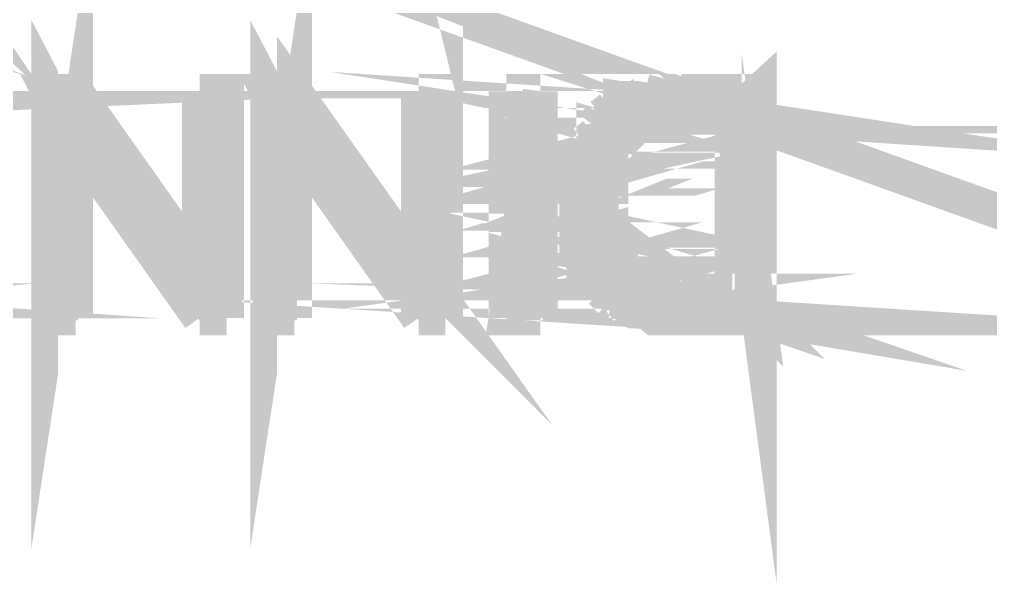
# Model space of a CAD drawing. Header units: inches. Extents: x -524 to 1067, y -71 to 1110.
# Drawn here: x 712.67 to 738.38, y 234.59 to 249.51 of the extents above; entities that cross this region are included whole.
import ezdxf

# ---------------------------------------------------------------- set-up
doc = ezdxf.new("R2010")
doc.units = ezdxf.units.IN
doc.header["$MEASUREMENT"] = 0
doc.layers.add('H', color=7, linetype='Continuous')
doc.layers.add('P', color=7, linetype='Continuous')

msp = doc.modelspace()

# ---------------------------------------------------------------- hatches: boundary and pattern name
at = {"layer": 'H', "linetype": 'Continuous'}
for points in [[(714.2251912531065, 241.5529889716114), (713.5171227028518, 241.5529889716114), (713.5171227028518, 247.6080700276558), (714.2251912531065, 247.6080700276558), (714.2251912531065, 241.5529889716114)], [(717.4406984323562, 242.9727759100088), (717.4406984323562, 241.5529889716114), (714.2251912531065, 246.1882830892585), (714.2251912531065, 247.6080700276558), (717.4406984323562, 242.9727759100088)], [(717.4406984323562, 241.5529889716114), (717.4406984323562, 247.6080700276558), (718.1524168204987, 241.5529889716114), (717.4406984323562, 241.5529889716114)], [(718.1524168204987, 241.5529889716114), (717.4406984323562, 247.6080700276558), (718.1524168204987, 247.6080700276558), (718.1524168204987, 241.5529889716114)], [(720.0174839812212, 241.5529889716114), (719.3094154309665, 241.5529889716114), (719.3094154309665, 247.6080700276558), (720.0174839812212, 247.6080700276558), (720.0174839812212, 241.5529889716114)], [(723.2366409983588, 242.9727759100088), (723.2366409983588, 241.5529889716114), (720.0174839812212, 246.1882830892585), (720.0174839812212, 247.6080700276558), (723.2366409983588, 242.9727759100088)], [(723.2366409983588, 241.5529889716114), (723.2366409983588, 247.6080700276558), (723.9447095486137, 241.5529889716114), (723.2366409983588, 241.5529889716114)], [(723.9447095486137, 241.5529889716114), (723.2366409983588, 247.6080700276558), (723.9447095486137, 247.6080700276558), (723.9447095486137, 241.5529889716114)], [(725.5542880571825, 241.5529889716114), (725.5542880571825, 247.6080700276558), (726.5214950974789, 247.6080700276558), (726.5214950974789, 241.5529889716114), (725.5542880571825, 241.5529889716114)], [(731.605719275339, 246.9000014774012), (729.0289337264737, 247.3489315376142), (729.2880722165155, 247.6080700276558), (731.605719275339, 246.9000014774012)], [(731.605719275339, 246.9000014774012), (729.2880722165155, 247.6080700276558), (729.4815136245747, 247.6080700276558), (731.605719275339, 246.9000014774012)], [(731.605719275339, 246.9000014774012), (729.4815136245747, 247.6080700276558), (729.9961407667702, 247.6080700276558), (731.605719275339, 246.9000014774012)], [(731.605719275339, 246.9000014774012), (729.9961407667702, 247.6080700276558), (730.1895821748294, 247.6080700276558), (731.605719275339, 246.9000014774012)], [(731.605719275339, 246.9000014774012), (730.1895821748294, 247.6080700276558), (732.3137878255936, 247.6080700276558), (732.3137878255936, 241.5529889716114), (731.605719275339, 246.9000014774012)], [(731.605719275339, 246.9000014774012), (728.3208651762191, 247.155490129555), (728.5800036662606, 247.155490129555), (728.5800036662606, 247.3489315376142), (731.605719275339, 246.9000014774012)], [(731.605719275339, 246.9000014774012), (728.5800036662606, 247.3489315376142), (729.0289337264737, 247.3489315376142), (731.605719275339, 246.9000014774012)], [(728.1310736060475, 246.9000014774012), (728.3208651762191, 247.155490129555), (731.605719275339, 246.9000014774012), (728.1310736060475, 246.9000014774012)], [(727.871935116006, 246.6408629873594), (728.1310736060475, 246.9000014774012), (729.4815136245747, 246.9000014774012), (729.2880722165155, 246.6408629873594), (727.871935116006, 246.6408629873594)], [(732.3137878255936, 241.5529889716114), (731.605719275339, 242.264707359754), (731.605719275339, 246.9000014774012), (732.3137878255936, 241.5529889716114)], [(727.871935116006, 246.4474215793002), (727.871935116006, 246.6408629873594), (729.0289337264737, 246.6408629873594), (728.7734450743199, 246.4474215793002), (727.871935116006, 246.4474215793002)], [(727.6784937079467, 246.1882830892585), (727.871935116006, 246.4474215793002), (728.7734450743199, 246.4474215793002), (728.3208651762191, 245.9984915190871), (728.3208651762191, 245.0312844787908), (728.1310736060475, 245.0312844787908), (728.1310736060475, 244.1297745204766), (728.3208651762191, 243.8706360304349), (728.3208651762191, 243.2282645621626), (728.5800036662606, 243.2282645621626), (727.6784937079467, 242.9727759100088), (727.6784937079467, 243.4217059702218), (727.4230050557928, 243.6808444602636), (727.4230050557928, 245.4802145390038), (727.6784937079467, 245.7393530290453), (727.6784937079467, 246.1882830892585)], [(728.1310736060475, 242.5201960119079), (727.6784937079467, 242.9727759100088), (728.5800036662606, 243.2282645621626), (728.5800036662606, 242.9727759100088), (728.7734450743199, 242.7136374199671), (729.0289337264737, 242.7136374199671), (728.1310736060475, 242.5201960119079)], [(728.1310736060475, 242.5201960119079), (729.0289337264737, 242.7136374199671), (729.0289337264737, 242.5201960119079), (728.1310736060475, 242.5201960119079)], [(728.1310736060475, 242.264707359754), (729.4815136245747, 242.5201960119079), (729.7406521146163, 242.264707359754), (728.1310736060475, 242.264707359754)], [(728.1310736060475, 242.264707359754), (728.1310736060475, 242.5201960119079), (729.4815136245747, 242.5201960119079), (728.1310736060475, 242.264707359754)], [(732.3137878255936, 241.5529889716114), (728.3208651762191, 242.0055688697124), (728.1310736060475, 242.264707359754), (732.3137878255936, 241.5529889716114)], [(732.3137878255936, 241.5529889716114), (728.1310736060475, 242.264707359754), (730.1895821748294, 242.264707359754), (732.3137878255936, 241.5529889716114)], [(732.3137878255936, 241.5529889716114), (730.1895821748294, 242.264707359754), (731.605719275339, 242.264707359754), (732.3137878255936, 241.5529889716114)], [(732.3137878255936, 241.5529889716114), (728.7734450743199, 241.8121274616531), (728.5800036662606, 242.0055688697124), (728.3208651762191, 242.0055688697124), (728.5800036662606, 242.0055688697124), (728.5800036662606, 242.0055688697124), (732.3137878255936, 241.5529889716114)], [(732.3137878255936, 241.5529889716114), (728.7734450743199, 241.8121274616531), (729.0289337264737, 241.8121274616531), (732.3137878255936, 241.5529889716114)], [(732.3137878255936, 241.5529889716114), (729.0289337264737, 241.8121274616531), (729.2880722165155, 241.8121274616531), (732.3137878255936, 241.5529889716114)], [(729.4815136245747, 241.5529889716114), (729.2880722165155, 241.8121274616531), (732.3137878255936, 241.5529889716114), (729.4815136245747, 241.5529889716114)]]:
    msp.add_hatch(color=256, dxfattribs=at).paths.add_polyline_path(points)

# ---------------------------------------------------------------- linework, layer by layer
at = {"layer": 'P', "const_width": 0.927058823529412}
for points in [[(708.1701101970618, 252.9514326955577), (707.6554830548666, 252.4988527974568), (707.9146215449082, 252.7579912874984), (708.1701101970618, 252.9514326955577)], [(701.4106104286507, 251.790784247202), (700.5091004703365, 252.0499227372437), (701.2171690205914, 251.790784247202), (701.4106104286507, 251.790784247202)], [(723.9447095486137, 252.7579912874984), (723.9447095486137, 250.6337856367341), (723.430082406418, 252.7579912874984), (723.9447095486137, 252.7579912874984)], [(729.4815136245747, 247.6080700276558), (731.5400221933567, 246.9620487214957), (729.7406521146163, 247.6080700276558), (729.4815136245747, 247.6080700276558)], [(707.6554830548666, 253.4003627557708), (710.6811986639448, 250.6337856367341), (708.6226900951631, 253.6595012458125)], [(713.4514256208693, 241.6186860535939), (714.1594941711242, 246.2539801712409), (714.1594941711242, 241.6186860535939)], [(719.2437183489842, 241.6186860535939), (719.9517868992389, 246.2539801712409), (719.9517868992389, 241.6186860535939)], [(713.4514256208693, 241.6186860535939), (714.1594941711242, 246.2539801712409), (713.4514256208693, 247.6080700276558), (713.4514256208693, 241.6186860535939)], [(719.2437183489842, 241.6186860535939), (719.9517868992389, 246.2539801712409), (719.2437183489842, 247.6080700276558), (719.2437183489842, 241.6186860535939)], [(723.2366409983588, 242.9727759100088), (719.9517868992389, 246.2539801712409), (719.9517868992389, 247.6080700276558), (723.2366409983588, 242.9727759100088)], [(732.2480907436111, 247.6080700276558), (731.5400221933567, 246.9620487214957), (732.2480907436111, 241.6186860535939), (732.2480907436111, 247.6080700276558)], [(714.1594941711242, 246.2539801712409), (713.4514256208693, 247.6080700276558), (714.1594941711242, 247.6080700276558), (714.1594941711242, 246.2539801712409)], [(714.1594941711242, 246.2539801712409), (714.1594941711242, 247.6080700276558)], [(714.1594941711242, 247.6080700276558), (717.4406984323562, 242.9727759100088)], [(717.4406984323562, 247.6080700276558), (717.4406984323562, 242.9727759100088), (718.1524168204987, 241.6186860535939)], [(718.1524168204987, 241.6186860535939), (717.4406984323562, 247.6080700276558)], [(718.1524168204987, 241.6186860535939), (717.4406984323562, 247.6080700276558)], [(717.4406984323562, 247.6080700276558), (718.1524168204987, 247.6080700276558), (718.1524168204987, 241.6186860535939)], [(719.9517868992389, 246.2539801712409), (719.2437183489842, 247.6080700276558), (719.9517868992389, 247.6080700276558)], [(719.9517868992389, 247.6080700276558), (719.9517868992389, 246.2539801712409)], [(723.2366409983588, 247.6080700276558), (723.2366409983588, 242.9727759100088), (723.9447095486137, 241.6186860535939)], [(723.9447095486137, 241.6186860535939), (723.2366409983588, 247.6080700276558)], [(723.9447095486137, 241.6186860535939), (723.2366409983588, 247.6080700276558)], [(723.2366409983588, 247.6080700276558), (723.9447095486137, 247.6080700276558), (723.9447095486137, 241.6186860535939)], [(726.4557980154964, 247.6080700276558), (725.5542880571825, 241.6186860535939), (726.4557980154964, 241.6186860535939)], [(726.4557980154964, 247.6080700276558), (725.5542880571825, 241.6186860535939)], [(725.5542880571825, 241.6186860535939), (725.5542880571825, 247.6080700276558)], [(725.5542880571825, 247.6080700276558), (726.4557980154964, 247.6080700276558)], [(726.4557980154964, 247.6080700276558), (726.4557980154964, 241.6186860535939), (726.4557980154964, 247.6080700276558), (726.4557980154964, 247.6080700276558), (726.4557980154964, 241.6186860535939)], [(731.5400221933567, 246.9620487214957), (729.7406521146163, 247.6080700276558), (729.9304436847876, 247.6080700276558), (731.5400221933567, 246.9620487214957)], [(729.2223751345332, 247.6080700276558), (729.0289337264737, 247.4146286195966)], [(731.5400221933567, 246.9620487214957), (729.2223751345332, 247.6080700276558)], [(729.2223751345332, 247.6080700276558), (731.5400221933567, 246.9620487214957), (729.2223751345332, 247.6080700276558)], [(729.2223751345332, 247.6080700276558), (729.2223751345332, 247.6080700276558)], [(729.4815136245747, 247.6080700276558), (731.5400221933567, 246.9620487214957), (729.4815136245747, 247.6080700276558)], [(729.9304436847876, 247.6080700276558), (731.5400221933567, 246.9620487214957), (729.9304436847876, 247.6080700276558), (729.9304436847876, 247.6080700276558)], [(730.1895821748294, 247.6080700276558), (731.5400221933567, 246.9620487214957), (730.1895821748294, 247.6080700276558)], [(730.1895821748294, 247.6080700276558), (732.2480907436111, 247.6080700276558)], [(732.2480907436111, 247.6080700276558), (731.5400221933567, 246.9620487214957), (730.1895821748294, 247.6080700276558)], [(731.5400221933567, 246.9620487214957), (728.5800036662606, 247.155490129555), (728.5800036662606, 247.4146286195966), (731.5400221933567, 246.9620487214957)], [(728.5800036662606, 247.4146286195966), (731.5400221933567, 246.9620487214957)], [(728.7734450743199, 247.4146286195966), (728.5800036662606, 247.4146286195966)], [(731.5400221933567, 246.9620487214957), (728.7734450743199, 247.4146286195966)], [(731.5400221933567, 246.9620487214957), (728.7734450743199, 247.4146286195966)], [(728.7734450743199, 247.4146286195966), (729.0289337264737, 247.4146286195966), (731.5400221933567, 246.9620487214957)], [(729.0289337264737, 247.4146286195966), (731.5400221933567, 246.9620487214957)], [(729.0289337264737, 247.4146286195966), (731.5400221933567, 246.9620487214957), (729.0289337264737, 247.4146286195966), (729.0289337264737, 247.4146286195966)], [(698.6440333096141, 246.9620487214957), (703.0201889372195, 247.155490129555), (698.899521961768, 247.155490129555)], [(728.0653765240652, 246.9620487214957), (731.5400221933567, 246.9620487214957), (728.3208651762191, 247.155490129555)], [(728.3208651762191, 247.155490129555), (728.0653765240652, 246.9620487214957)], [(731.5400221933567, 246.9620487214957), (728.3208651762191, 247.155490129555), (728.3208651762191, 247.155490129555), (731.5400221933567, 246.9620487214957)], [(728.3208651762191, 247.155490129555), (731.5400221933567, 246.9620487214957), (728.5800036662606, 247.155490129555), (728.3208651762191, 247.155490129555)], [(729.4815136245747, 246.9620487214957), (728.0653765240652, 246.9620487214957), (729.2223751345332, 246.7065600693419)], [(728.0653765240652, 246.9620487214957), (729.2223751345332, 246.7065600693419), (727.871935116006, 246.7065600693419)], [(727.871935116006, 246.7065600693419), (728.0653765240652, 246.9620487214957)], [(729.4815136245747, 246.9620487214957), (728.0653765240652, 246.9620487214957)], [(728.0653765240652, 246.9620487214957), (729.4815136245747, 246.9620487214957)], [(729.4815136245747, 246.9620487214957), (728.0653765240652, 246.9620487214957), (729.7406521146163, 246.9620487214957), (729.4815136245747, 246.9620487214957)], [(728.0653765240652, 246.9620487214957), (729.7406521146163, 246.9620487214957)], [(729.9304436847876, 246.9620487214957), (728.0653765240652, 246.9620487214957)], [(729.9304436847876, 246.9620487214957), (728.0653765240652, 246.9620487214957), (729.9304436847876, 246.9620487214957)], [(730.1895821748294, 246.9620487214957), (728.0653765240652, 246.9620487214957)], [(728.0653765240652, 246.9620487214957), (731.5400221933567, 246.9620487214957)], [(730.1895821748294, 246.9620487214957), (728.0653765240652, 246.9620487214957)], [(728.0653765240652, 246.9620487214957), (729.9304436847876, 246.9620487214957), (730.1895821748294, 246.9620487214957)], [(728.0653765240652, 246.9620487214957), (729.9304436847876, 246.9620487214957), (728.0653765240652, 246.9620487214957), (728.0653765240652, 246.9620487214957)], [(729.2223751345332, 246.7065600693419), (729.4815136245747, 246.9620487214957)], [(729.7406521146163, 246.9620487214957), (729.9304436847876, 246.9620487214957)], [(731.5400221933567, 246.9620487214957), (730.1895821748294, 246.9620487214957)], [(731.5400221933567, 246.9620487214957), (731.5400221933567, 242.3267546038486)], [(731.5400221933567, 242.3267546038486), (732.2480907436111, 241.6186860535939), (731.5400221933567, 246.9620487214957)], [(727.871935116006, 246.7065600693419), (728.7734450743199, 246.4474215793002), (727.871935116006, 246.4474215793002), (727.871935116006, 246.7065600693419)], [(729.2223751345332, 246.7065600693419), (727.871935116006, 246.7065600693419), (729.2223751345332, 246.7065600693419), (727.871935116006, 246.7065600693419), (729.0289337264737, 246.7065600693419), (729.2223751345332, 246.7065600693419)], [(727.871935116006, 246.7065600693419), (729.0289337264737, 246.7065600693419), (727.871935116006, 246.7065600693419), (727.871935116006, 246.7065600693419), (729.0289337264737, 246.7065600693419)], [(727.871935116006, 246.7065600693419), (728.7734450743199, 246.4474215793002), (729.0289337264737, 246.7065600693419)], [(728.7734450743199, 246.4474215793002), (727.6127966259642, 246.2539801712409)], [(727.6127966259642, 246.2539801712409), (727.871935116006, 246.4474215793002)], [(728.7734450743199, 246.4474215793002), (727.6127966259642, 246.2539801712409)], [(727.6127966259642, 246.2539801712409), (728.5800036662606, 246.2539801712409), (728.7734450743199, 246.4474215793002)], [(728.7734450743199, 246.4474215793002), (727.871935116006, 246.4474215793002), (728.7734450743199, 246.4474215793002), (727.871935116006, 246.4474215793002), (728.7734450743199, 246.4474215793002), (728.7734450743199, 246.4474215793002), (727.871935116006, 246.4474215793002)], [(717.4406984323562, 242.9727759100088), (714.1594941711242, 246.2539801712409)], [(714.1594941711242, 246.2539801712409), (717.4406984323562, 241.6186860535939)], [(717.4406984323562, 242.9727759100088), (714.1594941711242, 246.2539801712409)], [(723.2366409983588, 242.9727759100088), (719.9517868992389, 246.2539801712409)], [(719.9517868992389, 246.2539801712409), (723.2366409983588, 241.6186860535939)], [(728.5800036662606, 246.2539801712409), (727.6127966259642, 245.9984915190871), (728.3208651762191, 245.9984915190871), (728.5800036662606, 246.2539801712409)], [(727.6127966259642, 246.2539801712409), (728.5800036662606, 246.2539801712409), (727.6127966259642, 246.2539801712409), (727.6127966259642, 246.2539801712409), (728.5800036662606, 246.2539801712409), (727.6127966259642, 246.2539801712409)], [(728.5800036662606, 246.2539801712409), (728.5800036662606, 246.2539801712409), (727.6127966259642, 246.2539801712409)], [(728.5800036662606, 246.2539801712409), (727.6127966259642, 245.9984915190871), (727.6127966259642, 246.2539801712409)], [(728.3208651762191, 245.7393530290454), (727.4230050557928, 245.5459116209861), (727.6127966259642, 245.7393530290454)], [(727.6127966259642, 245.9984915190871), (728.3208651762191, 245.9984915190871)], [(728.3208651762191, 245.9984915190871), (727.6127966259642, 245.7393530290454)], [(727.6127966259642, 245.7393530290454), (727.6127966259642, 245.9984915190871)], [(728.3208651762191, 245.9984915190871), (727.6127966259642, 245.7393530290454)], [(728.3208651762191, 245.7393530290454), (728.3208651762191, 245.9984915190871)], [(728.3208651762191, 245.7393530290454), (727.4230050557928, 245.5459116209861), (728.3208651762191, 245.5459116209861), (728.3208651762191, 245.7393530290454)], [(728.3208651762191, 245.5459116209861), (727.4230050557928, 245.2904229688323), (728.3208651762191, 245.2904229688323), (728.3208651762191, 245.5459116209861)], [(727.4230050557928, 245.5459116209861), (728.3208651762191, 245.5459116209861), (727.4230050557928, 245.5459116209861), (727.4230050557928, 245.5459116209861), (728.3208651762191, 245.5459116209861), (727.4230050557928, 245.5459116209861)], [(728.3208651762191, 245.5459116209861), (728.3208651762191, 245.5459116209861), (727.4230050557928, 245.5459116209861)], [(728.3208651762191, 245.5459116209861), (727.4230050557928, 245.2904229688323), (727.4230050557928, 245.5459116209861)], [(727.6127966259642, 245.7393530290454), (728.3208651762191, 245.7393530290454)], [(727.6127966259642, 245.7393530290454), (728.3208651762191, 245.7393530290454)], [(728.3208651762191, 245.7393530290454), (727.6127966259642, 245.7393530290454)], [(727.6127966259642, 245.7393530290454), (727.6127966259642, 245.7393530290454)], [(728.3208651762191, 245.7393530290454), (727.6127966259642, 245.7393530290454)], [(727.6127966259642, 245.7393530290454), (728.3208651762191, 245.7393530290454), (728.3208651762191, 245.7393530290454), (727.6127966259642, 245.7393530290454)], [(728.3208651762191, 245.2904229688323), (727.4230050557928, 245.0969815607731), (728.3208651762191, 245.0969815607731), (728.3208651762191, 245.2904229688323)], [(727.4230050557928, 245.2904229688323), (728.3208651762191, 245.2904229688323), (727.4230050557928, 245.0969815607731), (727.4230050557928, 245.2904229688323)], [(728.0653765240652, 245.0969815607731), (727.4230050557928, 244.8378430707314), (728.0653765240652, 244.8378430707314)], [(727.4230050557928, 245.0969815607731), (728.3208651762191, 245.0969815607731), (727.4230050557928, 245.0969815607731), (727.4230050557928, 245.0969815607731), (728.3208651762191, 245.0969815607731)], [(727.4230050557928, 245.0969815607731), (728.0653765240652, 245.0969815607731)], [(727.4230050557928, 245.0969815607731), (728.0653765240652, 245.0969815607731)], [(728.0653765240652, 245.0969815607731), (727.4230050557928, 244.8378430707314), (727.4230050557928, 245.0969815607731)], [(728.0653765240652, 245.0969815607731), (728.3208651762191, 245.0969815607731)], [(728.0653765240652, 244.8378430707314), (728.0653765240652, 245.0969815607731)], [(728.0653765240652, 244.8378430707314), (727.4230050557928, 244.5823544185776), (728.0653765240652, 244.5823544185776), (728.0653765240652, 244.8378430707314)], [(727.4230050557928, 244.8378430707314), (728.0653765240652, 244.8378430707314), (727.4230050557928, 244.5823544185776), (727.4230050557928, 244.8378430707314)], [(728.0653765240652, 244.5823544185776), (727.4230050557928, 244.3889130105184), (728.0653765240652, 244.3889130105184), (728.0653765240652, 244.5823544185776)], [(727.4230050557928, 244.5823544185776), (728.0653765240652, 244.5823544185776), (727.4230050557928, 244.3889130105184), (727.4230050557928, 244.5823544185776)], [(727.4230050557928, 244.1297745204767), (728.3208651762191, 243.9363331124174), (728.0653765240652, 244.1297745204767)], [(727.4230050557928, 244.3889130105184), (728.0653765240652, 244.3889130105184)], [(728.0653765240652, 244.3889130105184), (727.4230050557928, 244.3889130105184)], [(727.4230050557928, 244.3889130105184), (727.4230050557928, 244.3889130105184)], [(728.0653765240652, 244.3889130105184), (727.4230050557928, 244.3889130105184)], [(727.4230050557928, 244.3889130105184), (728.0653765240652, 244.1297745204767), (728.0653765240652, 244.3889130105184)], [(727.4230050557928, 244.3889130105184), (728.0653765240652, 244.1297745204767)], [(727.4230050557928, 244.1297745204767), (727.4230050557928, 244.3889130105184)], [(727.4230050557928, 244.1297745204767), (728.3208651762191, 243.9363331124174), (727.4230050557928, 243.9363331124174), (727.4230050557928, 244.1297745204767)], [(728.0653765240652, 244.1297745204767), (727.4230050557928, 244.1297745204767)], [(728.0653765240652, 244.1297745204767), (727.4230050557928, 244.1297745204767)], [(728.3208651762191, 243.9363331124174), (727.4230050557928, 243.6808444602636), (728.3208651762191, 243.6808444602636), (728.3208651762191, 243.9363331124174)], [(728.3208651762191, 243.9363331124174), (727.4230050557928, 243.9363331124174), (728.3208651762191, 243.9363331124174), (728.3208651762191, 243.9363331124174), (727.4230050557928, 243.9363331124174)], [(728.3208651762191, 243.9363331124174), (727.4230050557928, 243.6808444602636), (727.4230050557928, 243.9363331124174)], [(727.4230050557928, 243.6808444602636), (728.3208651762191, 243.4217059702219), (727.6127966259642, 243.4217059702219), (727.4230050557928, 243.6808444602636)], [(727.4230050557928, 243.6808444602636), (728.3208651762191, 243.6808444602636), (727.4230050557928, 243.6808444602636), (727.4230050557928, 243.6808444602636), (728.3208651762191, 243.6808444602636)], [(727.4230050557928, 243.6808444602636), (728.3208651762191, 243.4217059702219), (728.3208651762191, 243.6808444602636)], [(728.5800036662606, 243.2282645621626), (727.6127966259642, 242.9727759100088), (728.5800036662606, 243.2282645621626), (727.6127966259642, 242.9727759100088), (728.5800036662606, 242.9727759100088), (728.5800036662606, 243.2282645621626)], [(728.3208651762191, 243.4217059702219), (727.6127966259642, 243.4217059702219), (728.3208651762191, 243.4217059702219), (728.3208651762191, 243.4217059702219), (727.6127966259642, 243.4217059702219)], [(728.3208651762191, 243.4217059702219), (727.6127966259642, 243.2282645621626)], [(727.6127966259642, 243.2282645621626), (727.6127966259642, 243.4217059702219)], [(728.3208651762191, 243.4217059702219), (727.6127966259642, 243.2282645621626)], [(727.6127966259642, 243.2282645621626), (728.3208651762191, 243.2282645621626), (728.3208651762191, 243.4217059702219)], [(727.6127966259642, 243.2282645621626), (728.3208651762191, 243.2282645621626), (727.6127966259642, 243.2282645621626), (727.6127966259642, 243.2282645621626), (728.3208651762191, 243.2282645621626)], [(727.6127966259642, 243.2282645621626), (728.5800036662606, 243.2282645621626)], [(727.6127966259642, 243.2282645621626), (728.5800036662606, 243.2282645621626)], [(728.5800036662606, 243.2282645621626), (727.6127966259642, 242.9727759100088), (727.6127966259642, 243.2282645621626)], [(728.5800036662606, 243.2282645621626), (728.3208651762191, 243.2282645621626)], [(717.4406984323562, 242.9727759100088), (718.1524168204987, 241.6186860535939)], [(717.4406984323562, 241.6186860535939), (717.4406984323562, 242.9727759100088)], [(717.4406984323562, 241.6186860535939), (717.4406984323562, 242.9727759100088)], [(723.2366409983588, 242.9727759100088), (723.9447095486137, 241.6186860535939)], [(723.2366409983588, 241.6186860535939), (723.2366409983588, 242.9727759100088)], [(723.2366409983588, 241.6186860535939), (723.2366409983588, 242.9727759100088)], [(727.6127966259642, 242.9727759100088), (728.5800036662606, 242.9727759100088), (727.6127966259642, 242.9727759100088), (727.6127966259642, 242.9727759100088), (728.5800036662606, 242.9727759100088)], [(727.6127966259642, 242.9727759100088), (728.7734450743199, 242.7793345019496)], [(727.6127966259642, 242.9727759100088), (728.7734450743199, 242.7793345019496)], [(728.7734450743199, 242.7793345019496), (727.871935116006, 242.7793345019496), (727.6127966259642, 242.9727759100088)], [(728.7734450743199, 242.7793345019496), (728.5800036662606, 242.9727759100088)], [(727.871935116006, 242.7793345019496), (729.0289337264737, 242.7793345019496), (728.0653765240652, 242.5201960119079), (727.871935116006, 242.7793345019496)], [(728.7734450743199, 242.7793345019496), (727.871935116006, 242.7793345019496)], [(727.871935116006, 242.7793345019496), (728.7734450743199, 242.7793345019496), (728.7734450743199, 242.7793345019496), (727.871935116006, 242.7793345019496)], [(728.7734450743199, 242.7793345019496), (727.871935116006, 242.7793345019496)], [(727.871935116006, 242.7793345019496), (727.871935116006, 242.7793345019496)], [(728.7734450743199, 242.7793345019496), (727.871935116006, 242.7793345019496)], [(727.871935116006, 242.7793345019496), (729.0289337264737, 242.7793345019496), (728.7734450743199, 242.7793345019496)], [(729.0289337264737, 242.7793345019496), (728.0653765240652, 242.5201960119079), (729.0289337264737, 242.7793345019496)], [(729.4815136245747, 242.5201960119079), (729.7406521146163, 242.3267546038486), (728.0653765240652, 242.3267546038486), (729.4815136245747, 242.5201960119079)], [(728.0653765240652, 242.3267546038486), (732.2480907436111, 241.6186860535939), (730.1895821748294, 242.3267546038486)], [(729.4815136245747, 242.5201960119079), (728.0653765240652, 242.3267546038486)], [(728.0653765240652, 242.3267546038486), (729.2223751345332, 242.5201960119079)], [(728.0653765240652, 242.3267546038486), (729.2223751345332, 242.5201960119079)], [(729.2223751345332, 242.5201960119079), (728.0653765240652, 242.3267546038486), (729.2223751345332, 242.5201960119079), (728.0653765240652, 242.3267546038486), (729.2223751345332, 242.5201960119079)], [(728.0653765240652, 242.3267546038486), (728.0653765240652, 242.5201960119079), (729.2223751345332, 242.5201960119079)], [(729.0289337264737, 242.5201960119079), (728.0653765240652, 242.5201960119079), (729.2223751345332, 242.5201960119079), (729.0289337264737, 242.5201960119079)], [(729.2223751345332, 242.5201960119079), (729.4815136245747, 242.5201960119079)], [(729.2223751345332, 242.5201960119079), (729.2223751345332, 242.5201960119079)], [(699.0929633698272, 242.3267546038486), (702.8267475291602, 242.0712659516948), (699.3521018598688, 242.0712659516948)], [(729.9304436847876, 242.3267546038486), (728.0653765240652, 242.3267546038486), (729.9304436847876, 242.3267546038486)], [(730.1895821748294, 242.3267546038486), (728.0653765240652, 242.3267546038486), (730.1895821748294, 242.3267546038486), (730.1895821748294, 242.3267546038486)], [(729.9304436847876, 242.3267546038486), (728.0653765240652, 242.3267546038486), (729.7406521146163, 242.3267546038486)], [(728.0653765240652, 242.3267546038486), (729.7406521146163, 242.3267546038486), (729.7406521146163, 242.3267546038486), (728.0653765240652, 242.3267546038486)], [(729.7406521146163, 242.3267546038486), (728.0653765240652, 242.3267546038486), (728.0653765240652, 242.3267546038486), (729.7406521146163, 242.3267546038486)], [(728.0653765240652, 242.3267546038486), (728.3208651762191, 242.0712659516948)], [(732.2480907436111, 241.6186860535939), (728.0653765240652, 242.3267546038486)], [(730.1895821748294, 242.3267546038486), (728.0653765240652, 242.3267546038486)], [(729.7406521146163, 242.3267546038486), (729.9304436847876, 242.3267546038486)], [(730.1895821748294, 242.3267546038486), (731.5400221933567, 242.3267546038486), (730.1895821748294, 242.3267546038486), (730.1895821748294, 242.3267546038486), (731.5400221933567, 242.3267546038486)], [(730.1895821748294, 242.3267546038486), (732.2480907436111, 241.6186860535939), (731.5400221933567, 242.3267546038486)], [(699.3521018598688, 242.0712659516948), (702.5712588770064, 242.0712659516948), (699.6112403499103, 241.8121274616532)], [(732.2480907436111, 241.6186860535939), (728.5800036662606, 242.0712659516948), (728.3208651762191, 242.0712659516948), (732.2480907436111, 241.6186860535939)], [(728.3208651762191, 242.0712659516948), (732.2480907436111, 241.6186860535939)], [(728.3208651762191, 242.0712659516948), (732.2480907436111, 241.6186860535939), (728.3208651762191, 242.0712659516948), (728.3208651762191, 242.0712659516948)], [(732.2480907436111, 241.6186860535939), (728.5800036662606, 242.0712659516948)], [(728.5800036662606, 242.0712659516948), (728.7734450743199, 241.8121274616532)], [(729.2223751345332, 241.8121274616532), (729.4815136245747, 241.6186860535939), (732.2480907436111, 241.6186860535939), (729.2223751345332, 241.8121274616532)], [(729.0289337264737, 241.8121274616532), (732.2480907436111, 241.6186860535939), (728.7734450743199, 241.8121274616532)], [(728.7734450743199, 241.8121274616532), (729.0289337264737, 241.8121274616532)], [(732.2480907436111, 241.6186860535939), (728.7734450743199, 241.8121274616532)], [(728.7734450743199, 241.8121274616532), (728.7734450743199, 241.8121274616532)], [(728.7734450743199, 241.8121274616532), (732.2480907436111, 241.6186860535939)], [(728.7734450743199, 241.8121274616532), (732.2480907436111, 241.6186860535939)], [(729.0289337264737, 241.8121274616532), (732.2480907436111, 241.6186860535939), (729.0289337264737, 241.8121274616532)], [(729.2223751345332, 241.8121274616532), (732.2480907436111, 241.6186860535939), (729.2223751345332, 241.8121274616532), (729.2223751345332, 241.8121274616532)], [(714.1594941711242, 241.6186860535939), (713.4514256208693, 241.6186860535939)], [(718.1524168204987, 241.6186860535939), (717.4406984323562, 241.6186860535939)], [(719.9517868992389, 241.6186860535939), (719.2437183489842, 241.6186860535939)], [(723.9447095486137, 241.6186860535939), (723.2366409983588, 241.6186860535939)], [(732.2480907436111, 241.6186860535939), (729.7406521146163, 241.6186860535939), (729.4815136245747, 241.6186860535939), (732.2480907436111, 241.6186860535939)], [(729.4815136245747, 241.6186860535939), (732.2480907436111, 241.6186860535939), (729.4815136245747, 241.6186860535939), (729.4815136245747, 241.6186860535939)], [(729.9304436847876, 241.6186860535939), (732.2480907436111, 241.6186860535939), (729.7406521146163, 241.6186860535939), (729.9304436847876, 241.6186860535939)], [(729.9304436847876, 241.6186860535939), (732.2480907436111, 241.6186860535939), (729.9304436847876, 241.6186860535939), (732.2480907436111, 241.6186860535939), (730.1895821748294, 241.6186860535939), (729.9304436847876, 241.6186860535939)]]:
    msp.add_lwpolyline(points, dxfattribs=at)

doc.saveas('drawing.dxf')
